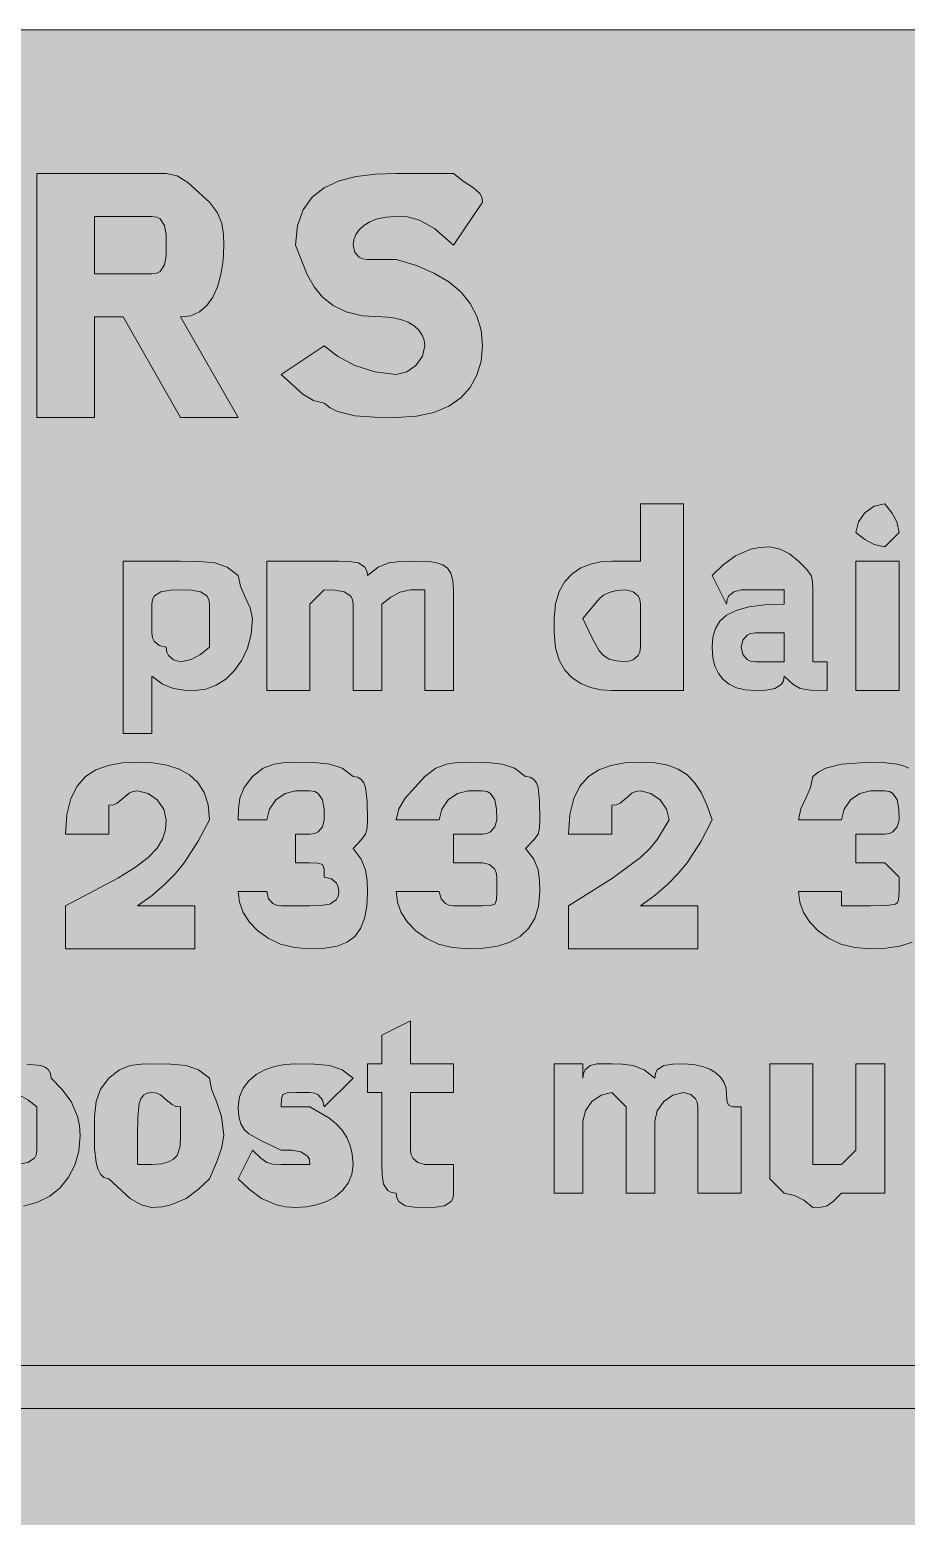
# Model space of a CAD drawing. Header units: metres. Extents: x 9 to 558, y 12 to 260.
# Drawn here: x 367.4 to 440.6, y 136.2 to 260.4 of the extents above; entities that cross this region are included whole.
import ezdxf

# ---------------------------------------------------------------- set-up
doc = ezdxf.new("R2010")
doc.units = ezdxf.units.M
for name, color, linetype, true_color in [('FILL_BLACK_000000', 7, 'Continuous', 0x000000), ('FILL_YELLOW_FFFF00', 7, 'Continuous', 0xffff00), ('STROKE_BLACK_000000', 7, 'Continuous', 0x000000)]:
    doc.layers.add(name, color=color, linetype=linetype, true_color=true_color)

msp = doc.modelspace()

# ---------------------------------------------------------------- hatches: boundary and pattern name
at = {"layer": 'FILL_BLACK_000000', "true_color": 0x000000}
h = msp.add_hatch(color=7, dxfattribs=at)
h.dxf.hatch_style = 1
h.paths.add_polyline_path([(368.01, 228), (368.01, 248.4), (378.81, 248.4), (379.71, 248.19), (380.61, 247.65), (382.41, 246), (383.1, 245.1), (383.46, 244.2), (383.59, 243.3), (383.61, 242.4), (383.55, 241.11), (383.38, 239.94), (383.1, 238.92), (382.71, 238.05), (382.2, 237.35), (381.58, 236.83), (380.85, 236.51), (380.01, 236.4), (384.81, 228), (380.01, 228), (375.21, 236.4), (372.81, 236.4), (372.81, 228), (368.01, 228)])
h.paths.add_polyline_path([(378.01, 240.05), (378.3, 240.21), (378.66, 240.75), (378.79, 241.52), (378.81, 242.4), (378.79, 243.28), (378.66, 244.05), (378.3, 244.59), (378.01, 244.75), (377.61, 244.8), (372.81, 244.8), (372.81, 240), (377.61, 240), (378.01, 240.05)], flags=16)
h = msp.add_hatch(color=7, dxfattribs=at)
h.dxf.hatch_style = 1
h.paths.add_polyline_path([(394.56, 241.8), (394.92, 241.39), (395.21, 241.25), (395.61, 241.2), (398.01, 241.2), (399.7, 240.69), (401.16, 240.07), (402.4, 239.34), (403.41, 238.5), (404.2, 237.54), (404.76, 236.47), (405.1, 235.29), (405.21, 234), (405.1, 232.71), (404.76, 231.54), (404.2, 230.52), (403.41, 229.65), (402.4, 228.95), (401.16, 228.43), (399.7, 228.11), (398.01, 228), (396.23, 228.02), (394.56, 228.15), (393.12, 228.51), (392.51, 228.8), (392.01, 229.2), (391.11, 229.41), (390.21, 229.95), (388.41, 231.6), (392.01, 234), (393.12, 233.12), (394.56, 232.35), (396.23, 231.81), (398.01, 231.6), (398.89, 231.81), (399.66, 232.35), (400.2, 233.12), (400.41, 234), (400.35, 234.45), (400.18, 234.88), (399.9, 235.29), (399.51, 235.65), (399, 235.96), (398.38, 236.19), (397.65, 236.35), (396.81, 236.4), (395.17, 236.51), (393.83, 236.83), (392.74, 237.35), (391.86, 238.05), (391.15, 238.92), (390.57, 239.94), (389.61, 242.4), (389.77, 244.04), (390.25, 245.36), (391, 246.41), (392.01, 247.2), (393.24, 247.77), (394.67, 248.14), (396.27, 248.34), (398.01, 248.4), (402.81, 248.4), (403.69, 247.69), (404.46, 247.2), (405, 246.71), (405.16, 246.4), (405.21, 246), (402.81, 242.4), (401.22, 243.79), (399.96, 244.5), (398.93, 244.76), (398.01, 244.8), (397.17, 244.75), (396.43, 244.59), (395.82, 244.36), (395.31, 244.05), (394.92, 243.69), (394.63, 243.28), (394.47, 242.85), (394.41, 242.4), (394.56, 241.8)])
h = msp.add_hatch(color=7, dxfattribs=at)
h.dxf.hatch_style = 1
h.paths.add_polyline_path([(422.01, 205.2), (418.41, 205.2), (416.01, 205.2), (415.11, 205.26), (414.25, 205.44), (413.44, 205.77), (412.71, 206.25), (412.1, 206.9), (411.62, 207.73), (411.32, 208.76), (411.21, 210), (411.21, 211.2), (411.32, 212.44), (411.62, 213.47), (412.1, 214.3), (412.71, 214.95), (413.44, 215.43), (414.25, 215.76), (415.11, 215.94), (416.01, 216), (418.41, 216), (418.41, 220.8), (422.01, 220.8), (422.01, 205.2)])
h.paths.add_polyline_path([(418.41, 212.4), (418.36, 212.8), (418.22, 213.09), (417.81, 213.45), (417.21, 213.6), (416.42, 213.55), (415.8, 213.39), (415.33, 213.16), (414.96, 212.85), (413.61, 211.2), (414.34, 209.62), (414.96, 208.5), (415.33, 208.11), (415.8, 207.82), (416.42, 207.66), (417.21, 207.6), (417.81, 207.75), (418.22, 208.11), (418.36, 208.4), (418.41, 208.8), (418.41, 211.2), (418.41, 212.4)], flags=16)
h = msp.add_hatch(color=7, dxfattribs=at)
h.dxf.hatch_style = 1
h.paths.add_polyline_path([(438.81, 217.2), (437.93, 217.39), (437.16, 217.8), (436.41, 218.4), (436.62, 219.28), (437.16, 220.05), (437.93, 220.59), (438.81, 220.8), (439.41, 220.05), (439.82, 219.28), (440.01, 218.4), (438.81, 217.2)])
h = msp.add_hatch(color=7, dxfattribs=at)
h.dxf.hatch_style = 1
h.paths.add_polyline_path([(429.21, 213.6), (426.81, 213.6), (426.21, 213.45), (425.8, 213.09), (425.66, 212.8), (425.61, 212.4), (424.41, 214.8), (425.33, 215.68), (426.36, 216.45), (427.62, 216.99), (428.36, 217.15), (429.21, 217.2), (430.09, 217.01), (430.86, 216.6), (431.61, 216), (432.3, 215.29), (432.66, 214.8), (432.79, 214.31), (432.81, 213.6), (432.81, 207.6), (434.01, 207.6), (434.01, 205.2), (432.6, 205.22), (431.76, 205.35), (431.14, 205.71), (430.41, 206.4), (430.36, 206), (430.2, 205.71), (429.66, 205.35), (428.89, 205.22), (428.01, 205.2), (427.17, 205.26), (426.43, 205.42), (425.82, 205.71), (425.31, 206.1), (424.92, 206.61), (424.63, 207.22), (424.47, 207.96), (424.41, 208.8), (424.47, 209.64), (424.67, 210.37), (425.04, 210.99), (425.61, 211.5), (426.4, 211.89), (427.45, 212.17), (428.77, 212.34), (430.41, 212.4), (430.41, 213.6), (429.21, 213.6)])
h.paths.add_polyline_path([(427.32, 207.79), (427.61, 207.65), (428.01, 207.6), (429.21, 207.6), (430.41, 207.6), (430.41, 210), (428.01, 210), (427.61, 209.95), (427.32, 209.81), (426.96, 209.4), (426.81, 208.8), (426.96, 208.2), (427.32, 207.79)], flags=16)
h = msp.add_hatch(color=7, dxfattribs=at)
h.dxf.hatch_style = 1
h.paths.add_polyline_path([(385.6, 208.74), (385.12, 207.72), (384.51, 206.85), (383.78, 206.15), (382.97, 205.63), (382.11, 205.31), (381.21, 205.2), (380.31, 205.22), (379.41, 205.35), (378.51, 205.71), (377.61, 206.4), (377.61, 201.6), (375.21, 201.6), (375.21, 216), (377.61, 216), (380.01, 216), (381.6, 215.98), (382.86, 215.85), (383.89, 215.49), (384.81, 214.8), (385, 213.9), (385.41, 213), (385.82, 212.1), (386.01, 211.2), (385.9, 209.91), (385.6, 208.74)])
h.paths.add_polyline_path([(381.66, 208.2), (382.41, 208.8), (382.41, 210), (382.41, 212.4), (382.36, 212.8), (382.2, 213.09), (381.66, 213.45), (380.89, 213.58), (380.01, 213.6), (379.13, 213.58), (378.36, 213.45), (377.82, 213.09), (377.66, 212.8), (377.61, 212.4), (377.61, 210), (377.66, 209.6), (377.8, 209.31), (378.21, 208.95), (378.81, 208.8), (378.86, 208.4), (379, 208.11), (379.41, 207.75), (380.01, 207.6), (380.89, 207.79), (381.66, 208.2)], flags=16)
h = msp.add_hatch(color=7, dxfattribs=at)
h.dxf.hatch_style = 1
h.paths.add_polyline_path([(398.33, 213.41), (397.56, 213), (396.81, 212.4), (396.81, 205.2), (394.41, 205.2), (394.41, 212.4), (394.36, 212.8), (394.2, 213.09), (393.66, 213.45), (392.89, 213.58), (392.01, 213.6), (390.81, 212.4), (390.81, 205.2), (387.21, 205.2), (387.21, 216), (390.81, 216), (392.01, 216), (393.21, 216), (394.09, 215.98), (394.86, 215.85), (395.4, 215.49), (395.56, 215.2), (395.61, 214.8), (396.51, 215.49), (397.41, 215.85), (398.31, 215.98), (399.21, 216), (400.78, 215.96), (401.4, 215.87), (401.91, 215.7), (402.3, 215.41), (402.58, 214.99), (402.75, 214.39), (402.81, 213.6), (402.81, 205.2), (400.41, 205.2), (400.41, 212.4), (400.41, 213.6), (399.21, 213.6), (398.33, 213.41)])
h = msp.add_hatch(color=7, dxfattribs=at)
h.dxf.hatch_style = 1
h.paths.add_polyline_path([(436.41, 205.2), (436.41, 216), (440.01, 216), (440.01, 205.2), (436.41, 205.2)])
h = msp.add_hatch(color=7, dxfattribs=at)
h.dxf.hatch_style = 1
h.paths.add_polyline_path([(381.21, 187.2), (381.21, 183.6), (370.41, 183.6), (370.41, 187.2), (374.76, 189.51), (376.23, 190.43), (377.31, 191.25), (378.05, 192.02), (378.51, 192.77), (378.74, 193.55), (378.81, 194.4), (378.6, 195.28), (378.06, 196.05), (377.29, 196.59), (376.41, 196.8), (376.01, 196.75), (375.7, 196.61), (375.21, 196.2), (374.72, 195.79), (374.41, 195.65), (374.01, 195.6), (374.01, 194.4), (374.01, 193.2), (370.41, 193.2), (370.52, 194.84), (370.84, 196.16), (371.36, 197.21), (372.06, 198), (372.93, 198.57), (373.95, 198.94), (375.12, 199.14), (376.41, 199.2), (377.7, 199.14), (378.87, 198.96), (379.89, 198.63), (380.76, 198.15), (381.46, 197.5), (381.98, 196.67), (382.3, 195.64), (382.41, 194.4), (381.47, 192.6), (380.31, 190.8), (379.57, 189.9), (378.7, 189), (377.65, 188.1), (376.41, 187.2), (381.21, 187.2)])
h = msp.add_hatch(color=7, dxfattribs=at)
h.dxf.hatch_style = 1
h.paths.add_polyline_path([(389.52, 183.71), (388.35, 184.01), (387.33, 184.49), (386.46, 185.1), (385.76, 185.83), (385.24, 186.64), (384.92, 187.5), (384.81, 188.4), (387.21, 188.4), (387.36, 187.8), (387.72, 187.39), (388.01, 187.25), (388.41, 187.2), (390.81, 187.2), (391.69, 187.22), (392.46, 187.35), (393, 187.71), (393.16, 188), (393.21, 188.4), (393.16, 188.8), (393.02, 189.09), (392.61, 189.45), (392.01, 189.6), (391.99, 190.29), (391.86, 190.65), (391.5, 190.78), (390.81, 190.8), (389.61, 190.8), (389.61, 193.2), (390.81, 193.2), (391.21, 193.25), (391.5, 193.39), (391.86, 193.8), (392.01, 194.4), (391.99, 195.28), (391.86, 196.05), (391.5, 196.59), (391.21, 196.75), (390.81, 196.8), (389.61, 196.8), (388.73, 196.59), (387.96, 196.05), (387.42, 195.28), (387.21, 194.4), (384.81, 194.4), (384.83, 195.3), (384.96, 196.2), (385.32, 197.1), (386.01, 198), (386.91, 198.69), (387.81, 199.05), (388.71, 199.18), (389.61, 199.2), (391.2, 199.18), (392.46, 199.05), (393.49, 198.69), (394.41, 198), (394.81, 197.94), (395.1, 197.77), (395.32, 197.49), (395.46, 197.1), (395.59, 195.97), (395.61, 194.4), (395.59, 193.69), (395.46, 193.2), (395.1, 192.71), (394.41, 192), (395.1, 191.1), (395.46, 190.2), (395.59, 189.3), (395.61, 188.4), (395.55, 187.16), (395.37, 186.13), (395.04, 185.3), (394.56, 184.65), (393.91, 184.17), (393.08, 183.84), (392.05, 183.66), (390.81, 183.6), (389.52, 183.71)])
h = msp.add_hatch(color=7, dxfattribs=at)
h.dxf.hatch_style = 1
h.paths.add_polyline_path([(402.72, 183.71), (401.55, 184.01), (400.53, 184.49), (399.66, 185.1), (398.96, 185.83), (398.44, 186.64), (398.12, 187.5), (398.01, 188.4), (401.61, 188.4), (401.76, 187.8), (402.12, 187.39), (402.41, 187.25), (402.81, 187.2), (405.21, 187.2), (405.9, 187.22), (406.26, 187.35), (406.39, 187.71), (406.41, 188.4), (406.41, 189.6), (406.36, 190), (406.22, 190.29), (405.81, 190.65), (405.21, 190.8), (402.81, 190.8), (402.81, 193.2), (405.21, 193.2), (405.61, 193.25), (405.9, 193.39), (406.26, 193.8), (406.41, 194.4), (406.39, 195.28), (406.26, 196.05), (405.9, 196.59), (405.61, 196.75), (405.21, 196.8), (404.01, 196.8), (403.13, 196.59), (402.36, 196.05), (401.82, 195.28), (401.61, 194.4), (398.01, 194.4), (398.22, 195.3), (398.76, 196.2), (400.41, 198), (401.31, 198.69), (402.21, 199.05), (403.11, 199.18), (404.01, 199.2), (405.6, 199.18), (406.86, 199.05), (407.89, 198.69), (408.81, 198), (409.21, 197.94), (409.5, 197.77), (409.72, 197.49), (409.86, 197.1), (409.99, 195.97), (410.01, 194.4), (409.99, 193.69), (409.86, 193.2), (409.5, 192.71), (408.81, 192), (409.5, 191.1), (409.86, 190.2), (409.99, 189.3), (410.01, 188.4), (409.9, 187.16), (409.58, 186.13), (409.06, 185.3), (408.36, 184.65), (407.49, 184.17), (406.47, 183.84), (405.3, 183.66), (404.01, 183.6), (402.72, 183.71)])
h = msp.add_hatch(color=7, dxfattribs=at)
h.dxf.hatch_style = 1
h.paths.add_polyline_path([(423.21, 187.2), (423.21, 183.6), (412.41, 183.6), (412.41, 187.2), (416.08, 189.51), (418.41, 191.25), (419.21, 192.02), (419.83, 192.77), (420.81, 194.4), (420.6, 195.28), (420.06, 196.05), (419.29, 196.59), (418.41, 196.8), (418.01, 196.75), (417.7, 196.61), (417.21, 196.2), (416.72, 195.79), (416.41, 195.65), (416.01, 195.6), (416.01, 194.4), (416.01, 193.2), (412.41, 193.2), (412.52, 194.84), (412.84, 196.16), (413.36, 197.21), (414.06, 198), (414.93, 198.57), (415.95, 198.94), (417.12, 199.14), (418.41, 199.2), (419.65, 199.14), (420.7, 198.96), (421.57, 198.63), (422.31, 198.15), (422.93, 197.5), (423.47, 196.67), (423.96, 195.64), (424.41, 194.4), (423.47, 192.6), (422.31, 190.8), (421.57, 189.9), (420.7, 189), (419.65, 188.1), (418.41, 187.2), (423.21, 187.2)])
h = msp.add_hatch(color=7, dxfattribs=at)
h.dxf.hatch_style = 1
h.paths.add_polyline_path([(436.32, 183.71), (435.15, 184.01), (434.13, 184.49), (433.26, 185.1), (432.56, 185.83), (432.04, 186.64), (431.72, 187.5), (431.61, 188.4), (435.21, 188.4), (435.21, 187.2), (437.61, 187.2), (439, 187.22), (439.71, 187.35), (439.88, 187.49), (439.97, 187.71), (440.01, 188.4), (440.01, 189.6), (438.81, 190.8), (436.41, 190.8), (436.41, 193.2), (438.81, 193.2), (439.21, 193.25), (439.5, 193.39), (439.86, 193.8), (440.01, 194.4), (439.99, 195.28), (439.86, 196.05), (439.5, 196.59), (439.21, 196.75), (438.81, 196.8), (437.61, 196.8), (436.73, 196.59), (435.96, 196.05), (435.42, 195.28), (435.21, 194.4), (431.61, 194.4), (431.8, 195.3), (432.21, 196.2), (432.62, 197.1), (432.81, 198), (433.31, 198.4), (433.9, 198.69), (435.21, 199.05), (437.61, 199.2), (438.68, 199.18), (439.86, 199.05), (440.39, 198.91), (440.82, 198.69), (441.1, 198.4), (441.21, 198), (441.66, 197.94), (442.09, 197.77), (442.5, 197.49), (442.86, 197.1), (443.17, 196.59), (443.4, 195.97), (443.56, 195.24), (443.61, 194.4), (443.56, 194), (443.42, 193.69), (443.01, 193.2), (442.6, 192.71), (442.46, 192.4), (442.41, 192), (442.6, 191.1), (443.01, 190.2), (443.42, 189.3), (443.61, 188.4), (443.5, 187.16), (443.18, 186.13), (442.66, 185.3), (441.96, 184.65), (441.09, 184.17), (440.07, 183.84), (438.9, 183.66), (437.61, 183.6), (436.32, 183.71)])
h = msp.add_hatch(color=7, dxfattribs=at)
h.dxf.hatch_style = 1
h.paths.add_polyline_path([(402.81, 174), (402.81, 171.6), (399.21, 171.6), (399.21, 166.8), (399.26, 166.4), (399.4, 166.11), (399.81, 165.75), (400.41, 165.6), (401.61, 165.6), (402.81, 165.6), (402.81, 163.2), (402.76, 162.8), (402.6, 162.51), (402.06, 162.15), (401.29, 162.02), (400.41, 162), (399.53, 162.02), (398.76, 162.15), (398.22, 162.51), (398.06, 162.8), (398.01, 163.2), (397.61, 163.25), (397.32, 163.41), (396.96, 163.95), (396.83, 164.72), (396.81, 165.6), (396.81, 171.6), (395.61, 171.6), (395.61, 174), (396.81, 174), (396.81, 176.4), (399.21, 177.6), (399.21, 174), (402.81, 174)])
h = msp.add_hatch(color=7, dxfattribs=at)
h.dxf.hatch_style = 1
h.paths.add_polyline_path([(371.18, 165.54), (370.66, 164.52), (369.96, 163.65), (369.09, 162.95), (368.07, 162.43), (366.9, 162.11), (365.61, 162), (364.73, 162.19), (363.96, 162.6), (363.21, 163.2), (363.21, 159.6), (360.81, 159.6), (360.81, 174), (363.21, 174), (363.21, 172.8), (363.26, 173.2), (363.42, 173.49), (363.96, 173.85), (364.73, 173.98), (365.61, 174), (367.18, 173.98), (368.31, 173.85), (368.7, 173.71), (368.99, 173.49), (369.15, 173.2), (369.21, 172.8), (370.09, 171.88), (370.86, 170.85), (371.4, 169.59), (371.56, 168.85), (371.61, 168), (371.5, 166.71), (371.18, 165.54)])
h.paths.add_polyline_path([(367.26, 165.75), (367.8, 166.11), (367.96, 166.4), (368.01, 166.8), (368.01, 169.2), (368.01, 170.4), (367.26, 171), (366.49, 171.41), (365.61, 171.6), (364.73, 171.41), (363.96, 171), (363.21, 170.4), (363.21, 166.8), (363.36, 166.2), (363.72, 165.79), (364.01, 165.65), (364.41, 165.6), (365.61, 165.6), (366.49, 165.62), (367.26, 165.75)], flags=16)
h = msp.add_hatch(color=7, dxfattribs=at)
h.dxf.hatch_style = 1
h.paths.add_polyline_path([(383.01, 165.75), (382.41, 164.4), (381.49, 163.52), (380.46, 162.75), (379.2, 162.21), (378.46, 162.05), (377.61, 162), (376.71, 162.21), (375.81, 162.75), (374.01, 164.4), (373.61, 164.51), (373.32, 164.79), (373.1, 165.22), (372.96, 165.75), (372.83, 166.93), (372.81, 168), (372.83, 169.59), (372.96, 170.85), (373.32, 171.88), (374.01, 172.8), (374.91, 173.49), (375.81, 173.85), (376.71, 173.98), (377.61, 174), (379.2, 173.98), (380.46, 173.85), (381.49, 173.49), (382.41, 172.8), (382.6, 171.88), (383.01, 170.85), (383.42, 169.59), (383.61, 168), (383.42, 166.93), (383.01, 165.75)])
h.paths.add_polyline_path([(379.61, 170.45), (379.3, 170.59), (378.81, 171), (378.32, 171.41), (378.01, 171.55), (377.61, 171.6), (377.21, 171.54), (376.92, 171.37), (376.7, 171.09), (376.56, 170.7), (376.43, 169.57), (376.41, 168), (376.41, 165.6), (377.61, 165.6), (378.4, 165.65), (379, 165.81), (379.42, 166.04), (379.71, 166.35), (379.97, 167.12), (380.01, 168), (380.01, 170.4), (379.61, 170.45)], flags=16)
h = msp.add_hatch(color=7, dxfattribs=at)
h.dxf.hatch_style = 1
h.paths.add_polyline_path([(394.3, 164.76), (394, 164.02), (393.52, 163.41), (392.91, 162.9), (392.18, 162.51), (391.37, 162.22), (390.51, 162.06), (389.61, 162), (388.76, 162.05), (388.02, 162.21), (386.76, 162.75), (385.73, 163.52), (384.81, 164.4), (386.01, 166.8), (386.72, 166.11), (387.21, 165.75), (387.7, 165.62), (388.41, 165.6), (389.61, 165.6), (390.81, 165.6), (390.76, 166), (390.6, 166.29), (390.06, 166.65), (389.29, 166.78), (388.41, 166.8), (386.83, 167.53), (385.71, 168.15), (385.32, 168.52), (385.03, 168.99), (384.87, 169.61), (384.81, 170.4), (384.92, 171.24), (385.22, 171.97), (385.7, 172.59), (386.31, 173.1), (387.04, 173.49), (387.85, 173.77), (388.71, 173.94), (389.61, 174), (391.2, 173.98), (392.46, 173.85), (393.49, 173.49), (394.41, 172.8), (392.01, 170.4), (391.86, 171), (391.5, 171.41), (391.21, 171.55), (390.81, 171.6), (389.61, 171.6), (388.92, 171.58), (388.56, 171.45), (388.43, 171.09), (388.41, 170.4), (390.81, 170.4), (392.38, 169.48), (393, 168.99), (393.51, 168.45), (393.9, 167.86), (394.18, 167.19), (394.35, 166.45), (394.41, 165.6), (394.3, 164.76)])
h = msp.add_hatch(color=7, dxfattribs=at)
h.dxf.hatch_style = 1
h.paths.add_polyline_path([(421.13, 171.39), (420.36, 170.85), (419.82, 170.08), (419.61, 169.2), (419.61, 163.2), (417.21, 163.2), (417.21, 170.4), (416.01, 171.6), (415.13, 171.39), (414.36, 170.85), (413.82, 170.08), (413.61, 169.2), (413.61, 163.2), (411.21, 163.2), (411.21, 174), (413.61, 174), (413.61, 172.8), (413.66, 173.2), (413.8, 173.49), (414.21, 173.85), (414.81, 174), (416.01, 174), (416.91, 173.98), (417.81, 173.85), (418.71, 173.49), (419.61, 172.8), (419.66, 173.2), (419.82, 173.49), (420.36, 173.85), (421.13, 173.98), (422.01, 174), (422.85, 173.95), (423.58, 173.79), (424.2, 173.56), (424.71, 173.25), (425.1, 172.89), (425.38, 172.48), (425.55, 172.05), (425.61, 171.6), (425.63, 170.91), (425.76, 170.55), (426.12, 170.42), (426.81, 170.4), (426.81, 163.2), (423.21, 163.2), (423.21, 170.4), (423.16, 170.8), (423.02, 171.09), (422.61, 171.45), (422.01, 171.6), (421.13, 171.39)])
h = msp.add_hatch(color=7, dxfattribs=at)
h.dxf.hatch_style = 1
h.paths.add_polyline_path([(438.81, 174), (438.81, 163.2), (436.41, 163.2), (435.21, 163.2), (434.5, 162.51), (434.01, 162.15), (433.52, 162.02), (432.81, 162), (432.06, 162.6), (431.29, 163.01), (430.41, 163.2), (429.21, 164.4), (429.21, 165.6), (429.21, 174), (432.81, 174), (432.81, 166.8), (432.81, 165.6), (434.01, 165.6), (435.21, 165.6), (436.41, 166.8), (436.41, 174), (438.81, 174)])
h = msp.add_hatch(color=7, dxfattribs=at)
h.dxf.hatch_style = 1
h.paths.add_polyline_path([(504.81, 145.2), (71.61, 145.2), (76.41, 140.4), (69.21, 140.4), (62.01, 146.4), (69.21, 153.6), (76.41, 153.6), (71.61, 148.8), (504.81, 148.8), (504.81, 145.2)])
at = {"layer": 'FILL_YELLOW_FFFF00', "true_color": 0xffff00}
h = msp.add_hatch(color=7, dxfattribs=at)
h.dxf.hatch_style = 1
h.paths.add_polyline_path([(551.26, 260.35), (552.02, 260.19), (553.41, 259.65), (556.41, 258), (556.81, 257.5), (557.1, 256.91), (557.46, 255.6), (557.61, 253.2), (557.61, 19.2), (557.61, 16.8), (557.56, 16.4), (557.42, 16.09), (557.01, 15.6), (556.6, 15.11), (556.46, 14.8), (556.41, 14.4), (553.41, 12.75), (552.02, 12.21), (551.26, 12.05), (550.41, 12), (16.41, 12), (15.53, 12.02), (14.76, 12.15), (14.22, 12.51), (14.06, 12.8), (14.01, 13.2), (13.13, 13.22), (12.36, 13.35), (11.82, 13.71), (11.66, 14), (11.61, 14.4), (10.82, 14.9), (10.22, 15.49), (9.8, 16.13), (9.51, 16.8), (9.25, 18.11), (9.21, 19.2), (9.21, 253.2), (9.21, 255.6), (9.92, 256.48), (10.41, 257.25), (10.9, 257.79), (11.21, 257.95), (11.61, 258), (11.66, 258.4), (11.82, 258.71), (12.36, 259.2), (13.13, 259.69), (14.01, 260.4), (16.41, 260.4), (550.41, 260.4), (551.26, 260.35)])

# ---------------------------------------------------------------- linework, layer by layer
at = {"layer": 'FILL_BLACK_000000', "lineweight": 0, "true_color": 0x000000}
for points in [[(368.01, 228), (368.01, 248.4), (378.81, 248.4), (379.71, 248.19), (380.61, 247.65), (382.41, 246), (383.1, 245.1), (383.46, 244.2), (383.59, 243.3), (383.61, 242.4), (383.55, 241.11), (383.38, 239.94), (383.1, 238.92), (382.71, 238.05), (382.2, 237.35), (381.58, 236.83), (380.85, 236.51), (380.01, 236.4), (384.81, 228), (380.01, 228), (375.21, 236.4), (372.81, 236.4), (372.81, 228)], [(394.56, 241.8), (394.92, 241.39), (395.21, 241.25), (395.61, 241.2), (398.01, 241.2), (399.7, 240.69), (401.16, 240.07), (402.4, 239.34), (403.41, 238.5), (404.2, 237.54), (404.76, 236.47), (405.1, 235.29), (405.21, 234), (405.1, 232.71), (404.76, 231.54), (404.2, 230.52), (403.41, 229.65), (402.4, 228.95), (401.16, 228.43), (399.7, 228.11), (398.01, 228), (396.23, 228.02), (394.56, 228.15), (393.12, 228.51), (392.51, 228.8), (392.01, 229.2), (391.11, 229.41), (390.21, 229.95), (388.41, 231.6), (392.01, 234), (393.12, 233.12), (394.56, 232.35), (396.23, 231.81), (398.01, 231.6), (398.89, 231.81), (399.66, 232.35), (400.2, 233.12), (400.41, 234), (400.35, 234.45), (400.18, 234.88), (399.9, 235.29), (399.51, 235.65), (399, 235.96), (398.38, 236.19), (397.65, 236.35), (396.81, 236.4), (395.17, 236.51), (393.83, 236.83), (392.74, 237.35), (391.86, 238.05), (391.15, 238.92), (390.57, 239.94), (389.61, 242.4), (389.77, 244.04), (390.25, 245.36), (391, 246.41), (392.01, 247.2), (393.24, 247.77), (394.67, 248.14), (396.27, 248.34), (398.01, 248.4), (402.81, 248.4), (403.69, 247.69), (404.46, 247.2), (405, 246.71), (405.16, 246.4), (405.21, 246), (402.81, 242.4), (401.22, 243.79), (399.96, 244.5), (398.93, 244.76), (398.01, 244.8), (397.17, 244.75), (396.43, 244.59), (395.82, 244.36), (395.31, 244.05), (394.92, 243.69), (394.63, 243.28), (394.47, 242.85), (394.41, 242.4)], [(378.01, 240.05), (378.3, 240.21), (378.66, 240.75), (378.79, 241.52), (378.81, 242.4), (378.79, 243.28), (378.66, 244.05), (378.3, 244.59), (378.01, 244.75), (377.61, 244.8), (372.81, 244.8), (372.81, 240), (377.61, 240)], [(422.01, 205.2), (418.41, 205.2), (416.01, 205.2), (415.11, 205.26), (414.25, 205.44), (413.44, 205.77), (412.71, 206.25), (412.1, 206.9), (411.62, 207.73), (411.32, 208.76), (411.21, 210), (411.21, 211.2), (411.32, 212.44), (411.62, 213.47), (412.1, 214.3), (412.71, 214.95), (413.44, 215.43), (414.25, 215.76), (415.11, 215.94), (416.01, 216), (418.41, 216), (418.41, 220.8), (422.01, 220.8)], [(438.81, 217.2), (437.93, 217.39), (437.16, 217.8), (436.41, 218.4), (436.62, 219.28), (437.16, 220.05), (437.93, 220.59), (438.81, 220.8), (439.41, 220.05), (439.82, 219.28), (440.01, 218.4)], [(429.21, 213.6), (426.81, 213.6), (426.21, 213.45), (425.8, 213.09), (425.66, 212.8), (425.61, 212.4), (424.41, 214.8), (425.33, 215.68), (426.36, 216.45), (427.62, 216.99), (428.36, 217.15), (429.21, 217.2), (430.09, 217.01), (430.86, 216.6), (431.61, 216), (432.3, 215.29), (432.66, 214.8), (432.79, 214.31), (432.81, 213.6), (432.81, 207.6), (434.01, 207.6), (434.01, 205.2), (432.6, 205.22), (431.76, 205.35), (431.14, 205.71), (430.41, 206.4), (430.36, 206), (430.2, 205.71), (429.66, 205.35), (428.89, 205.22), (428.01, 205.2), (427.17, 205.26), (426.43, 205.42), (425.82, 205.71), (425.31, 206.1), (424.92, 206.61), (424.63, 207.22), (424.47, 207.96), (424.41, 208.8), (424.47, 209.64), (424.67, 210.37), (425.04, 210.99), (425.61, 211.5), (426.4, 211.89), (427.45, 212.17), (428.77, 212.34), (430.41, 212.4), (430.41, 213.6)], [(385.6, 208.74), (385.12, 207.72), (384.51, 206.85), (383.78, 206.15), (382.97, 205.63), (382.11, 205.31), (381.21, 205.2), (380.31, 205.22), (379.41, 205.35), (378.51, 205.71), (377.61, 206.4), (377.61, 201.6), (375.21, 201.6), (375.21, 216), (377.61, 216), (380.01, 216), (381.6, 215.98), (382.86, 215.85), (383.89, 215.49), (384.81, 214.8), (385, 213.9), (385.41, 213), (385.82, 212.1), (386.01, 211.2), (385.9, 209.91)], [(398.33, 213.41), (397.56, 213), (396.81, 212.4), (396.81, 205.2), (394.41, 205.2), (394.41, 212.4), (394.36, 212.8), (394.2, 213.09), (393.66, 213.45), (392.89, 213.58), (392.01, 213.6), (390.81, 212.4), (390.81, 205.2), (387.21, 205.2), (387.21, 216), (390.81, 216), (392.01, 216), (393.21, 216), (394.09, 215.98), (394.86, 215.85), (395.4, 215.49), (395.56, 215.2), (395.61, 214.8), (396.51, 215.49), (397.41, 215.85), (398.31, 215.98), (399.21, 216), (400.78, 215.96), (401.4, 215.87), (401.91, 215.7), (402.3, 215.41), (402.58, 214.99), (402.75, 214.39), (402.81, 213.6), (402.81, 205.2), (400.41, 205.2), (400.41, 212.4), (400.41, 213.6), (399.21, 213.6)], [(436.41, 205.2), (436.41, 216), (440.01, 216), (440.01, 205.2)], [(381.66, 208.2), (382.41, 208.8), (382.41, 210), (382.41, 212.4), (382.36, 212.8), (382.2, 213.09), (381.66, 213.45), (380.89, 213.58), (380.01, 213.6), (379.13, 213.58), (378.36, 213.45), (377.82, 213.09), (377.66, 212.8), (377.61, 212.4), (377.61, 210), (377.66, 209.6), (377.8, 209.31), (378.21, 208.95), (378.81, 208.8), (378.86, 208.4), (379, 208.11), (379.41, 207.75), (380.01, 207.6), (380.89, 207.79)], [(418.41, 212.4), (418.36, 212.8), (418.22, 213.09), (417.81, 213.45), (417.21, 213.6), (416.42, 213.55), (415.8, 213.39), (415.33, 213.16), (414.96, 212.85), (413.61, 211.2), (414.34, 209.62), (414.96, 208.5), (415.33, 208.11), (415.8, 207.82), (416.42, 207.66), (417.21, 207.6), (417.81, 207.75), (418.22, 208.11), (418.36, 208.4), (418.41, 208.8), (418.41, 211.2)], [(427.32, 207.79), (427.61, 207.65), (428.01, 207.6), (429.21, 207.6), (430.41, 207.6), (430.41, 210), (428.01, 210), (427.61, 209.95), (427.32, 209.81), (426.96, 209.4), (426.81, 208.8), (426.96, 208.2)], [(381.21, 187.2), (381.21, 183.6), (370.41, 183.6), (370.41, 187.2), (374.76, 189.51), (376.23, 190.43), (377.31, 191.25), (378.05, 192.02), (378.51, 192.77), (378.74, 193.55), (378.81, 194.4), (378.6, 195.28), (378.06, 196.05), (377.29, 196.59), (376.41, 196.8), (376.01, 196.75), (375.7, 196.61), (375.21, 196.2), (374.72, 195.79), (374.41, 195.65), (374.01, 195.6), (374.01, 194.4), (374.01, 193.2), (370.41, 193.2), (370.52, 194.84), (370.84, 196.16), (371.36, 197.21), (372.06, 198), (372.93, 198.57), (373.95, 198.94), (375.12, 199.14), (376.41, 199.2), (377.7, 199.14), (378.87, 198.96), (379.89, 198.63), (380.76, 198.15), (381.46, 197.5), (381.98, 196.67), (382.3, 195.64), (382.41, 194.4), (381.47, 192.6), (380.31, 190.8), (379.57, 189.9), (378.7, 189), (377.65, 188.1), (376.41, 187.2)], [(389.52, 183.71), (388.35, 184.01), (387.33, 184.49), (386.46, 185.1), (385.76, 185.83), (385.24, 186.64), (384.92, 187.5), (384.81, 188.4), (387.21, 188.4), (387.36, 187.8), (387.72, 187.39), (388.01, 187.25), (388.41, 187.2), (390.81, 187.2), (391.69, 187.22), (392.46, 187.35), (393, 187.71), (393.16, 188), (393.21, 188.4), (393.16, 188.8), (393.02, 189.09), (392.61, 189.45), (392.01, 189.6), (391.99, 190.29), (391.86, 190.65), (391.5, 190.78), (390.81, 190.8), (389.61, 190.8), (389.61, 193.2), (390.81, 193.2), (391.21, 193.25), (391.5, 193.39), (391.86, 193.8), (392.01, 194.4), (391.99, 195.28), (391.86, 196.05), (391.5, 196.59), (391.21, 196.75), (390.81, 196.8), (389.61, 196.8), (388.73, 196.59), (387.96, 196.05), (387.42, 195.28), (387.21, 194.4), (384.81, 194.4), (384.83, 195.3), (384.96, 196.2), (385.32, 197.1), (386.01, 198), (386.91, 198.69), (387.81, 199.05), (388.71, 199.18), (389.61, 199.2), (391.2, 199.18), (392.46, 199.05), (393.49, 198.69), (394.41, 198), (394.81, 197.94), (395.1, 197.77), (395.32, 197.49), (395.46, 197.1), (395.59, 195.97), (395.61, 194.4), (395.59, 193.69), (395.46, 193.2), (395.1, 192.71), (394.41, 192), (395.1, 191.1), (395.46, 190.2), (395.59, 189.3), (395.61, 188.4), (395.55, 187.16), (395.37, 186.13), (395.04, 185.3), (394.56, 184.65), (393.91, 184.17), (393.08, 183.84), (392.05, 183.66), (390.81, 183.6)], [(402.72, 183.71), (401.55, 184.01), (400.53, 184.49), (399.66, 185.1), (398.96, 185.83), (398.44, 186.64), (398.12, 187.5), (398.01, 188.4), (401.61, 188.4), (401.76, 187.8), (402.12, 187.39), (402.41, 187.25), (402.81, 187.2), (405.21, 187.2), (405.9, 187.22), (406.26, 187.35), (406.39, 187.71), (406.41, 188.4), (406.41, 189.6), (406.36, 190), (406.22, 190.29), (405.81, 190.65), (405.21, 190.8), (402.81, 190.8), (402.81, 193.2), (405.21, 193.2), (405.61, 193.25), (405.9, 193.39), (406.26, 193.8), (406.41, 194.4), (406.39, 195.28), (406.26, 196.05), (405.9, 196.59), (405.61, 196.75), (405.21, 196.8), (404.01, 196.8), (403.13, 196.59), (402.36, 196.05), (401.82, 195.28), (401.61, 194.4), (398.01, 194.4), (398.22, 195.3), (398.76, 196.2), (400.41, 198), (401.31, 198.69), (402.21, 199.05), (403.11, 199.18), (404.01, 199.2), (405.6, 199.18), (406.86, 199.05), (407.89, 198.69), (408.81, 198), (409.21, 197.94), (409.5, 197.77), (409.72, 197.49), (409.86, 197.1), (409.99, 195.97), (410.01, 194.4), (409.99, 193.69), (409.86, 193.2), (409.5, 192.71), (408.81, 192), (409.5, 191.1), (409.86, 190.2), (409.99, 189.3), (410.01, 188.4), (409.9, 187.16), (409.58, 186.13), (409.06, 185.3), (408.36, 184.65), (407.49, 184.17), (406.47, 183.84), (405.3, 183.66), (404.01, 183.6)], [(423.21, 187.2), (423.21, 183.6), (412.41, 183.6), (412.41, 187.2), (416.08, 189.51), (418.41, 191.25), (419.21, 192.02), (419.83, 192.77), (420.81, 194.4), (420.6, 195.28), (420.06, 196.05), (419.29, 196.59), (418.41, 196.8), (418.01, 196.75), (417.7, 196.61), (417.21, 196.2), (416.72, 195.79), (416.41, 195.65), (416.01, 195.6), (416.01, 194.4), (416.01, 193.2), (412.41, 193.2), (412.52, 194.84), (412.84, 196.16), (413.36, 197.21), (414.06, 198), (414.93, 198.57), (415.95, 198.94), (417.12, 199.14), (418.41, 199.2), (419.65, 199.14), (420.7, 198.96), (421.57, 198.63), (422.31, 198.15), (422.93, 197.5), (423.47, 196.67), (423.96, 195.64), (424.41, 194.4), (423.47, 192.6), (422.31, 190.8), (421.57, 189.9), (420.7, 189), (419.65, 188.1), (418.41, 187.2)], [(402.81, 174), (402.81, 171.6), (399.21, 171.6), (399.21, 166.8), (399.26, 166.4), (399.4, 166.11), (399.81, 165.75), (400.41, 165.6), (401.61, 165.6), (402.81, 165.6), (402.81, 163.2), (402.76, 162.8), (402.6, 162.51), (402.06, 162.15), (401.29, 162.02), (400.41, 162), (399.53, 162.02), (398.76, 162.15), (398.22, 162.51), (398.06, 162.8), (398.01, 163.2), (397.61, 163.25), (397.32, 163.41), (396.96, 163.95), (396.83, 164.72), (396.81, 165.6), (396.81, 171.6), (395.61, 171.6), (395.61, 174), (396.81, 174), (396.81, 176.4), (399.21, 177.6), (399.21, 174)], [(383.01, 165.75), (382.41, 164.4), (381.49, 163.52), (380.46, 162.75), (379.2, 162.21), (378.46, 162.05), (377.61, 162), (376.71, 162.21), (375.81, 162.75), (374.01, 164.4), (373.61, 164.51), (373.32, 164.79), (373.1, 165.22), (372.96, 165.75), (372.83, 166.93), (372.81, 168), (372.83, 169.59), (372.96, 170.85), (373.32, 171.88), (374.01, 172.8), (374.91, 173.49), (375.81, 173.85), (376.71, 173.98), (377.61, 174), (379.2, 173.98), (380.46, 173.85), (381.49, 173.49), (382.41, 172.8), (382.6, 171.88), (383.01, 170.85), (383.42, 169.59), (383.61, 168), (383.42, 166.93)], [(394.3, 164.76), (394, 164.02), (393.52, 163.41), (392.91, 162.9), (392.18, 162.51), (391.37, 162.22), (390.51, 162.06), (389.61, 162), (388.76, 162.05), (388.02, 162.21), (386.76, 162.75), (385.73, 163.52), (384.81, 164.4), (386.01, 166.8), (386.72, 166.11), (387.21, 165.75), (387.7, 165.62), (388.41, 165.6), (389.61, 165.6), (390.81, 165.6), (390.76, 166), (390.6, 166.29), (390.06, 166.65), (389.29, 166.78), (388.41, 166.8), (386.83, 167.53), (385.71, 168.15), (385.32, 168.52), (385.03, 168.99), (384.87, 169.61), (384.81, 170.4), (384.92, 171.24), (385.22, 171.97), (385.7, 172.59), (386.31, 173.1), (387.04, 173.49), (387.85, 173.77), (388.71, 173.94), (389.61, 174), (391.2, 173.98), (392.46, 173.85), (393.49, 173.49), (394.41, 172.8), (392.01, 170.4), (391.86, 171), (391.5, 171.41), (391.21, 171.55), (390.81, 171.6), (389.61, 171.6), (388.92, 171.58), (388.56, 171.45), (388.43, 171.09), (388.41, 170.4), (390.81, 170.4), (392.38, 169.48), (393, 168.99), (393.51, 168.45), (393.9, 167.86), (394.18, 167.19), (394.35, 166.45), (394.41, 165.6)], [(421.13, 171.39), (420.36, 170.85), (419.82, 170.08), (419.61, 169.2), (419.61, 163.2), (417.21, 163.2), (417.21, 170.4), (416.01, 171.6), (415.13, 171.39), (414.36, 170.85), (413.82, 170.08), (413.61, 169.2), (413.61, 163.2), (411.21, 163.2), (411.21, 174), (413.61, 174), (413.61, 172.8), (413.66, 173.2), (413.8, 173.49), (414.21, 173.85), (414.81, 174), (416.01, 174), (416.91, 173.98), (417.81, 173.85), (418.71, 173.49), (419.61, 172.8), (419.66, 173.2), (419.82, 173.49), (420.36, 173.85), (421.13, 173.98), (422.01, 174), (422.85, 173.95), (423.58, 173.79), (424.2, 173.56), (424.71, 173.25), (425.1, 172.89), (425.38, 172.48), (425.55, 172.05), (425.61, 171.6), (425.63, 170.91), (425.76, 170.55), (426.12, 170.42), (426.81, 170.4), (426.81, 163.2), (423.21, 163.2), (423.21, 170.4), (423.16, 170.8), (423.02, 171.09), (422.61, 171.45), (422.01, 171.6)], [(438.81, 174), (438.81, 163.2), (436.41, 163.2), (435.21, 163.2), (434.5, 162.51), (434.01, 162.15), (433.52, 162.02), (432.81, 162), (432.06, 162.6), (431.29, 163.01), (430.41, 163.2), (429.21, 164.4), (429.21, 165.6), (429.21, 174), (432.81, 174), (432.81, 166.8), (432.81, 165.6), (434.01, 165.6), (435.21, 165.6), (436.41, 166.8), (436.41, 174)], [(367.26, 165.75), (367.8, 166.11), (367.96, 166.4), (368.01, 166.8), (368.01, 169.2), (368.01, 170.4), (367.26, 171), (366.49, 171.41), (365.61, 171.6), (364.73, 171.41), (363.96, 171), (363.21, 170.4), (363.21, 166.8), (363.36, 166.2), (363.72, 165.79), (364.01, 165.65), (364.41, 165.6), (365.61, 165.6), (366.49, 165.62)], [(379.61, 170.45), (379.3, 170.59), (378.81, 171), (378.32, 171.41), (378.01, 171.55), (377.61, 171.6), (377.21, 171.54), (376.92, 171.37), (376.7, 171.09), (376.56, 170.7), (376.43, 169.57), (376.41, 168), (376.41, 165.6), (377.61, 165.6), (378.4, 165.65), (379, 165.81), (379.42, 166.04), (379.71, 166.35), (379.97, 167.12), (380.01, 168), (380.01, 170.4)], [(504.81, 145.2), (71.61, 145.2), (76.41, 140.4), (69.21, 140.4), (62.01, 146.4), (69.21, 153.6), (76.41, 153.6), (71.61, 148.8), (504.81, 148.8)]]:
    msp.add_lwpolyline(points, close=True, dxfattribs=at)
for points in [[(441.09, 184.17), (440.07, 183.84), (438.9, 183.66), (437.61, 183.6), (436.32, 183.71), (435.15, 184.01), (434.13, 184.49), (433.26, 185.1), (432.56, 185.83), (432.04, 186.64), (431.72, 187.5), (431.61, 188.4), (435.21, 188.4), (435.21, 187.2), (437.61, 187.2), (439, 187.22), (439.71, 187.35), (439.88, 187.49), (439.97, 187.71), (440.01, 188.4), (440.01, 189.6), (438.81, 190.8), (436.41, 190.8), (436.41, 193.2), (438.81, 193.2), (439.21, 193.25), (439.5, 193.39), (439.86, 193.8), (440.01, 194.4), (439.99, 195.28), (439.86, 196.05), (439.5, 196.59), (439.21, 196.75), (438.81, 196.8), (437.61, 196.8), (436.73, 196.59), (435.96, 196.05), (435.42, 195.28), (435.21, 194.4), (431.61, 194.4), (431.8, 195.3), (432.21, 196.2), (432.62, 197.1), (432.81, 198), (433.31, 198.4), (433.9, 198.69), (435.21, 199.05), (437.61, 199.2), (438.68, 199.18), (439.86, 199.05), (440.39, 198.91), (440.82, 198.69)], [(367.18, 173.98), (368.31, 173.85), (368.7, 173.71), (368.99, 173.49), (369.15, 173.2), (369.21, 172.8), (370.09, 171.88), (370.86, 170.85), (371.4, 169.59), (371.56, 168.85), (371.61, 168), (371.5, 166.71), (371.18, 165.54), (370.66, 164.52), (369.96, 163.65), (369.09, 162.95), (368.07, 162.43), (366.9, 162.11)]]:
    msp.add_lwpolyline(points, dxfattribs=at)
at = {"layer": 'FILL_YELLOW_FFFF00', "lineweight": 0, "true_color": 0xffff00}
msp.add_lwpolyline([(16.41, 260.4), (550.41, 260.4), (551.26, 260.35), (552.02, 260.19), (553.41, 259.65), (556.41, 258), (556.81, 257.5), (557.1, 256.91), (557.46, 255.6), (557.61, 253.2), (557.61, 19.2), (557.61, 16.8), (557.56, 16.4), (557.42, 16.09), (557.01, 15.6), (556.6, 15.11), (556.46, 14.8), (556.41, 14.4), (553.41, 12.75), (552.02, 12.21), (551.26, 12.05), (550.41, 12), (16.41, 12)], dxfattribs=at)
at = {"layer": 'STROKE_BLACK_000000', "lineweight": 0, "true_color": 0x000000}
msp.add_lwpolyline([(430.61, 216.24), (430.61, 216.24)], dxfattribs=at)

doc.saveas('drawing.dxf')
